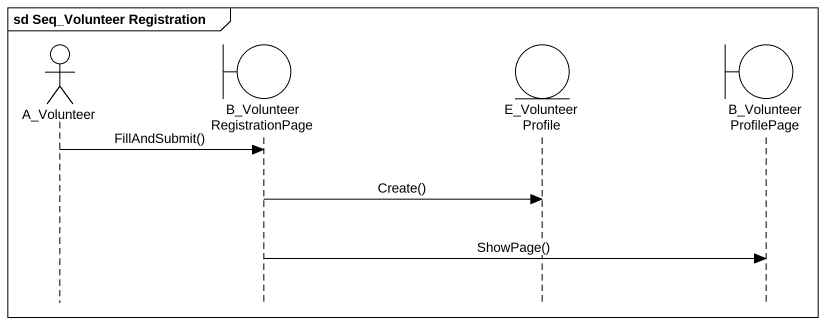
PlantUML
@startuml
mainframe sd Seq_Volunteer Registration
hide footbox
actor A_Volunteer
boundary B_VolunteerRegistrationPage
entity E_VolunteerProfile
boundary B_VolunteerProfilePage

A_Volunteer -> B_VolunteerRegistrationPage : FillAndSubmit()
B_VolunteerRegistrationPage -> E_VolunteerProfile : Create()
B_VolunteerRegistrationPage -> B_VolunteerProfilePage : ShowPage()
@enduml
